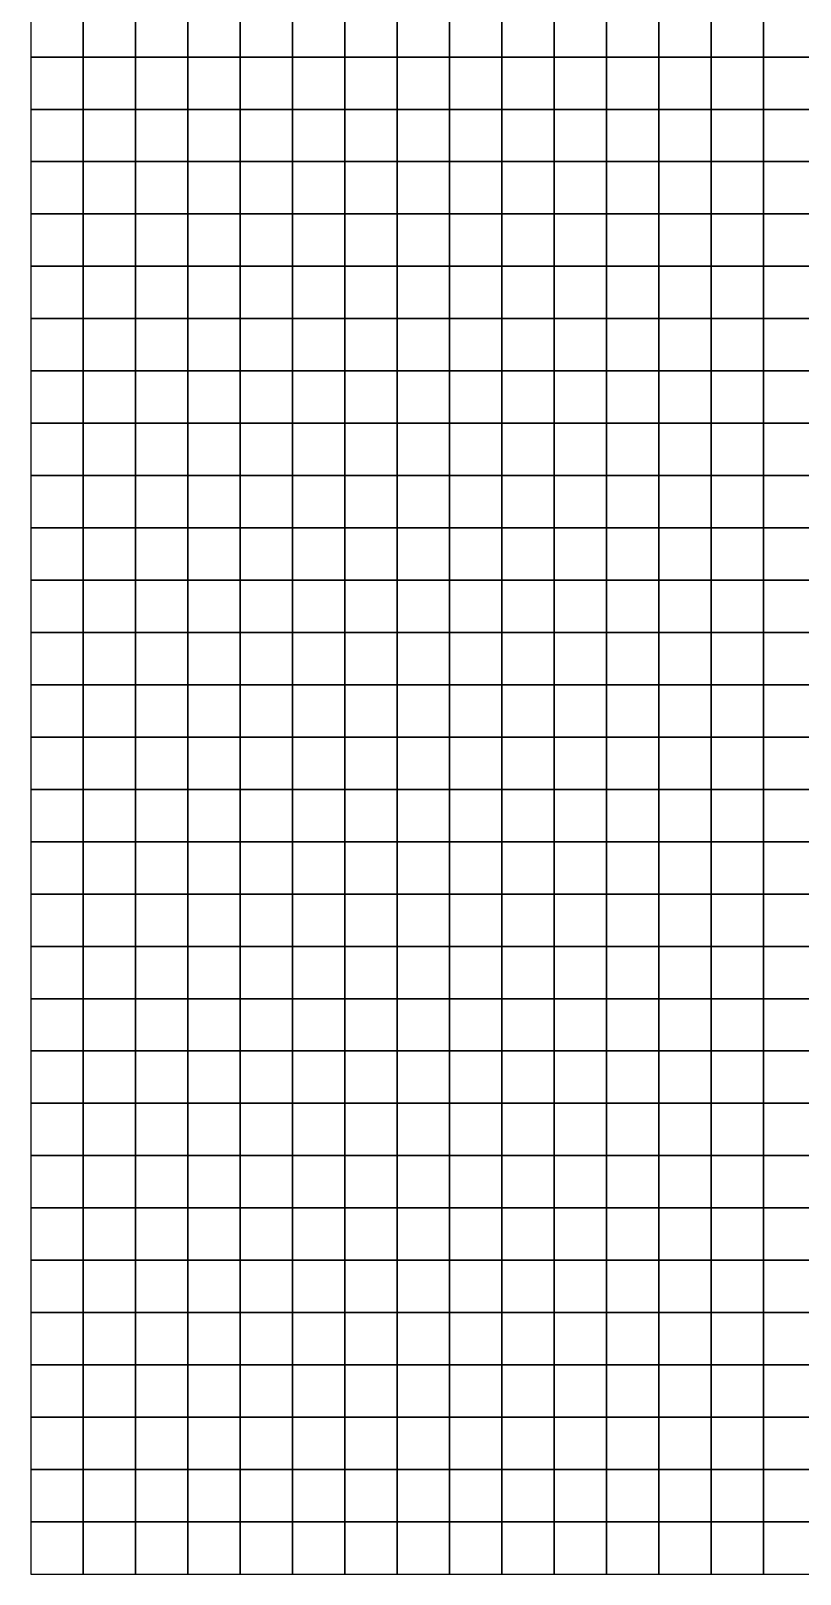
# Model space of a CAD drawing. Header units: metres. Extents: x 650 to 950, y 0 to 600.
# Drawn here: x 650 to 797, y 0 to 295 of the extents above; entities that cross this region are included whole.
import ezdxf

# ---------------------------------------------------------------- set-up
doc = ezdxf.new("R2010")
doc.units = ezdxf.units.M

msp = doc.modelspace()

# ---------------------------------------------------------------- linework, layer by layer
at = {"layer": 'B1'}
for points in [[(650, 290, -54.75), (660, 290, -55.72), (660, 300, -57.33), (650, 300, -56.31)], [(660, 290, -55.72), (670, 290, -56.97), (670, 300, -58.59), (660, 300, -57.33)], [(670, 290, -56.97), (680, 290, -58.38), (680, 300, -59.94), (670, 300, -58.59)], [(680, 290, -58.38), (690, 290, -59.67), (690, 300, -61.12), (680, 300, -59.94)], [(690, 290, -59.67), (700, 290, -60.65), (700, 300, -61.97), (690, 300, -61.12)], [(700, 290, -60.65), (710, 290, -61.27), (710, 300, -62.45), (700, 300, -61.97)], [(710, 290, -61.27), (720, 290, -61.72), (720, 300, -62.79), (710, 300, -62.45)], [(720, 290, -61.72), (730, 290, -62.18), (730, 300, -63.21), (720, 300, -62.79)], [(730, 290, -62.18), (740, 290, -62.79), (740, 300, -63.82), (730, 300, -63.21)], [(740, 290, -62.79), (750, 290, -63.79), (750, 300, -64.86), (740, 300, -63.82)], [(750, 290, -63.79), (760, 290, -65.28), (760, 300, -66.4), (750, 300, -64.86)], [(760, 290, -65.28), (770, 290, -66.89), (770, 300, -68.04), (760, 300, -66.4)], [(770, 290, -66.89), (780, 290, -68.66), (780, 300, -69.78), (770, 300, -68.04)], [(780, 290, -68.66), (790, 290, -70.36), (790, 300, -71.38), (780, 300, -69.78)], [(790, 290, -70.36), (800, 290, -71.95), (800, 300, -72.81), (790, 300, -71.38)], [(650, 280, -52.28), (660, 280, -53.18), (660, 290, -55.72), (650, 290, -54.75)], [(660, 280, -53.18), (670, 280, -54.38), (670, 290, -56.97), (660, 290, -55.72)], [(670, 280, -54.38), (680, 280, -55.78), (680, 290, -58.38), (670, 290, -56.97)], [(680, 280, -55.78), (690, 280, -57.13), (690, 290, -59.67), (680, 290, -58.38)], [(690, 280, -57.13), (700, 280, -58.25), (700, 290, -60.65), (690, 290, -59.67)], [(700, 280, -58.25), (710, 280, -59.05), (710, 290, -61.27), (700, 290, -60.65)], [(710, 280, -59.05), (720, 280, -59.68), (720, 290, -61.72), (710, 290, -61.27)], [(720, 280, -59.68), (730, 280, -60.3), (730, 290, -62.18), (720, 290, -61.72)], [(730, 280, -60.3), (740, 280, -61.03), (740, 290, -62.79), (730, 290, -62.18)], [(740, 280, -61.03), (750, 280, -62.09), (750, 290, -63.79), (740, 290, -62.79)], [(750, 280, -62.09), (760, 280, -63.55), (760, 290, -65.28), (750, 290, -63.79)], [(760, 280, -63.55), (770, 280, -65.13), (770, 290, -66.89), (760, 290, -65.28)], [(770, 280, -65.13), (780, 280, -66.93), (780, 290, -68.66), (770, 290, -66.89)], [(780, 280, -66.93), (790, 280, -68.72), (790, 290, -70.36), (780, 290, -68.66)], [(790, 280, -68.72), (800, 280, -70.49), (800, 290, -71.95), (790, 290, -70.36)], [(650, 270, -48.92), (660, 270, -49.71), (660, 280, -53.18), (650, 280, -52.28)], [(660, 270, -49.71), (670, 270, -50.81), (670, 280, -54.38), (660, 280, -53.18)], [(670, 270, -50.81), (680, 270, -52.14), (680, 280, -55.78), (670, 280, -54.38)], [(680, 270, -52.14), (690, 270, -53.51), (690, 280, -57.13), (680, 280, -55.78)], [(690, 270, -53.51), (700, 270, -54.74), (700, 280, -58.25), (690, 280, -57.13)], [(700, 270, -54.74), (710, 270, -55.77), (710, 280, -59.05), (700, 280, -58.25)], [(710, 270, -55.77), (720, 270, -56.68), (720, 280, -59.68), (710, 280, -59.05)], [(720, 270, -56.68), (730, 270, -57.59), (730, 280, -60.3), (720, 280, -59.68)], [(730, 270, -57.59), (740, 270, -58.56), (740, 280, -61.03), (730, 280, -60.3)], [(740, 270, -58.56), (750, 270, -59.76), (750, 280, -62.09), (740, 280, -61.03)], [(750, 270, -59.76), (760, 270, -61.23), (760, 280, -63.55), (750, 280, -62.09)], [(760, 270, -61.23), (770, 270, -62.78), (770, 280, -65.13), (760, 280, -63.55)], [(770, 270, -62.78), (780, 270, -64.58), (780, 280, -66.93), (770, 280, -65.13)], [(780, 270, -64.58), (790, 270, -66.46), (790, 280, -68.72), (780, 280, -66.93)], [(790, 270, -66.46), (800, 270, -68.43), (800, 280, -70.49), (790, 280, -68.72)], [(650, 260, -46.93), (660, 260, -47.63), (660, 270, -49.71), (650, 270, -48.92)], [(660, 260, -47.63), (670, 260, -48.61), (670, 270, -50.81), (660, 270, -49.71)], [(670, 260, -48.61), (680, 260, -49.82), (680, 270, -52.14), (670, 270, -50.81)], [(680, 260, -49.82), (690, 260, -51.12), (690, 270, -53.51), (680, 270, -52.14)], [(690, 260, -51.12), (700, 260, -52.35), (700, 270, -54.74), (690, 270, -53.51)], [(700, 260, -52.35), (710, 260, -53.46), (710, 270, -55.77), (700, 270, -54.74)], [(710, 260, -53.46), (720, 260, -54.52), (720, 270, -56.68), (710, 270, -55.77)], [(720, 260, -54.52), (730, 260, -55.59), (730, 270, -57.59), (720, 270, -56.68)], [(730, 260, -55.59), (740, 260, -56.74), (740, 270, -58.56), (730, 270, -57.59)], [(740, 260, -56.74), (750, 260, -58.01), (750, 270, -59.76), (740, 270, -58.56)], [(750, 260, -58.01), (760, 260, -59.45), (760, 270, -61.23), (750, 270, -59.76)], [(760, 260, -59.45), (770, 260, -60.94), (770, 270, -62.78), (760, 270, -61.23)], [(770, 260, -60.94), (780, 260, -62.7), (780, 270, -64.58), (770, 270, -62.78)], [(780, 260, -62.7), (790, 260, -64.62), (790, 270, -66.46), (780, 270, -64.58)], [(790, 260, -64.62), (800, 260, -66.71), (800, 270, -68.43), (790, 270, -66.46)], [(650, 250, -46.32), (660, 250, -46.93), (660, 260, -47.63), (650, 260, -46.93)], [(660, 250, -46.93), (670, 250, -47.79), (670, 260, -48.61), (660, 260, -47.63)], [(670, 250, -47.79), (680, 250, -48.85), (680, 260, -49.82), (670, 260, -48.61)], [(680, 250, -48.85), (690, 250, -49.97), (690, 260, -51.12), (680, 260, -49.82)], [(690, 250, -49.97), (700, 250, -51.07), (700, 260, -52.35), (690, 260, -51.12)], [(700, 250, -51.07), (710, 250, -52.13), (710, 260, -53.46), (700, 260, -52.35)], [(710, 250, -52.13), (720, 250, -53.2), (720, 260, -54.52), (710, 260, -53.46)], [(720, 250, -53.2), (730, 250, -54.33), (730, 260, -55.59), (720, 260, -54.52)], [(730, 250, -54.33), (740, 250, -55.55), (740, 260, -56.74), (730, 260, -55.59)], [(740, 250, -55.55), (750, 250, -56.85), (750, 260, -58.01), (740, 260, -56.74)], [(750, 250, -56.85), (760, 250, -58.22), (760, 260, -59.45), (750, 260, -58.01)], [(760, 250, -58.22), (770, 250, -59.62), (770, 260, -60.94), (760, 260, -59.45)], [(770, 250, -59.62), (780, 250, -61.29), (780, 260, -62.7), (770, 260, -60.94)], [(780, 250, -61.29), (790, 250, -63.19), (790, 260, -64.62), (780, 260, -62.7)], [(790, 250, -63.19), (800, 250, -65.33), (800, 260, -66.71), (790, 260, -64.62)], [(650, 240, -47.08), (660, 240, -47.6), (660, 250, -46.93), (650, 250, -46.32)], [(660, 240, -47.6), (670, 240, -48.34), (670, 250, -47.79), (660, 250, -46.93)], [(670, 240, -48.34), (680, 240, -49.21), (680, 250, -48.85), (670, 250, -47.79)], [(680, 240, -49.21), (690, 240, -50.06), (690, 250, -49.97), (680, 250, -48.85)], [(690, 240, -50.06), (700, 240, -50.91), (700, 250, -51.07), (690, 250, -49.97)], [(700, 240, -50.91), (710, 240, -51.79), (710, 250, -52.13), (700, 250, -51.07)], [(710, 240, -51.79), (720, 240, -52.72), (720, 250, -53.2), (710, 250, -52.13)], [(720, 240, -52.72), (730, 240, -53.8), (730, 250, -54.33), (720, 250, -53.2)], [(730, 240, -53.8), (740, 240, -55.01), (740, 250, -55.55), (730, 250, -54.33)], [(740, 240, -55.01), (750, 240, -56.28), (750, 250, -56.85), (740, 250, -55.55)], [(750, 240, -56.28), (760, 240, -57.54), (760, 250, -58.22), (750, 250, -56.85)], [(760, 240, -57.54), (770, 240, -58.83), (770, 250, -59.62), (760, 250, -58.22)], [(770, 240, -58.83), (780, 240, -60.38), (780, 250, -61.29), (770, 250, -59.62)], [(780, 240, -60.38), (790, 240, -62.19), (790, 250, -63.19), (780, 250, -61.29)], [(790, 240, -62.19), (800, 240, -64.31), (800, 250, -65.33), (790, 250, -63.19)], [(650, 230, -49.21), (660, 230, -49.66), (660, 240, -47.6), (650, 240, -47.08)], [(660, 230, -49.66), (670, 230, -50.27), (670, 240, -48.34), (660, 240, -47.6)], [(670, 230, -50.27), (680, 230, -50.9), (680, 240, -49.21), (670, 240, -48.34)], [(680, 230, -50.9), (690, 230, -51.4), (690, 240, -50.06), (680, 240, -49.21)], [(690, 230, -51.4), (700, 230, -51.87), (700, 240, -50.91), (690, 240, -50.06)], [(700, 230, -51.87), (710, 230, -52.43), (710, 240, -51.79), (700, 240, -50.91)], [(710, 230, -52.43), (720, 230, -53.09), (720, 240, -52.72), (710, 240, -51.79)], [(720, 230, -53.09), (730, 230, -54), (730, 240, -53.8), (720, 240, -52.72)], [(730, 230, -54), (740, 230, -55.12), (740, 240, -55.01), (730, 240, -53.8)], [(740, 230, -55.12), (750, 230, -56.29), (750, 240, -56.28), (740, 240, -55.01)], [(750, 230, -56.29), (760, 230, -57.41), (760, 240, -57.54), (750, 240, -56.28)], [(760, 230, -57.41), (770, 230, -58.57), (770, 240, -58.83), (760, 240, -57.54)], [(770, 230, -58.57), (780, 230, -59.94), (780, 240, -60.38), (770, 240, -58.83)], [(780, 230, -59.94), (790, 230, -61.62), (790, 240, -62.19), (780, 240, -60.38)], [(790, 230, -61.62), (800, 230, -63.63), (800, 240, -64.31), (790, 240, -62.19)], [(650, 220, -52.72), (660, 220, -53.09), (660, 230, -49.66), (650, 230, -49.21)], [(660, 220, -53.09), (670, 220, -53.57), (670, 230, -50.27), (660, 230, -49.66)], [(670, 220, -53.57), (680, 220, -53.93), (680, 230, -50.9), (670, 230, -50.27)], [(680, 220, -53.93), (690, 220, -53.96), (690, 230, -51.4), (680, 230, -50.9)], [(690, 220, -53.96), (700, 220, -53.94), (700, 230, -51.87), (690, 230, -51.4)], [(700, 220, -53.94), (710, 220, -54.05), (710, 230, -52.43), (700, 230, -51.87)], [(710, 220, -54.05), (720, 220, -54.3), (720, 230, -53.09), (710, 230, -52.43)], [(720, 220, -54.3), (730, 220, -54.91), (730, 230, -54), (720, 230, -53.09)], [(730, 220, -54.91), (740, 220, -55.86), (740, 230, -55.12), (730, 230, -54)], [(740, 220, -55.86), (750, 220, -56.88), (750, 230, -56.29), (740, 230, -55.12)], [(750, 220, -56.88), (760, 220, -57.83), (760, 230, -57.41), (750, 230, -56.29)], [(760, 220, -57.83), (770, 220, -58.82), (770, 230, -58.57), (760, 230, -57.41)], [(770, 220, -58.82), (780, 220, -59.99), (780, 230, -59.94), (770, 230, -58.57)], [(780, 220, -59.99), (790, 220, -61.48), (790, 230, -61.62), (780, 230, -59.94)], [(790, 220, -61.48), (800, 220, -63.3), (800, 230, -63.63), (790, 230, -61.62)], [(650, 210, -55.52), (660, 210, -55.83), (660, 220, -53.09), (650, 220, -52.72)], [(660, 210, -55.83), (670, 210, -56.2), (670, 220, -53.57), (660, 220, -53.09)], [(670, 210, -56.2), (680, 210, -56.35), (680, 220, -53.93), (670, 220, -53.57)], [(680, 210, -56.35), (690, 210, -56.03), (690, 220, -53.96), (680, 220, -53.93)], [(690, 210, -56.03), (700, 210, -55.62), (700, 220, -53.94), (690, 220, -53.96)], [(700, 210, -55.62), (710, 210, -55.37), (710, 220, -54.05), (700, 220, -53.94)], [(710, 210, -55.37), (720, 210, -55.29), (720, 220, -54.3), (710, 220, -54.05)], [(720, 210, -55.29), (730, 210, -55.68), (730, 220, -54.91), (720, 220, -54.3)], [(730, 210, -55.68), (740, 210, -56.49), (740, 220, -55.86), (730, 220, -54.91)], [(740, 210, -56.49), (750, 210, -57.4), (750, 220, -56.88), (740, 220, -55.86)], [(750, 210, -57.4), (760, 210, -58.22), (760, 220, -57.83), (750, 220, -56.88)], [(760, 210, -58.22), (770, 210, -59.1), (770, 220, -58.82), (760, 220, -57.83)], [(770, 210, -59.1), (780, 210, -60.13), (780, 220, -59.99), (770, 220, -58.82)], [(780, 210, -60.13), (790, 210, -61.48), (790, 220, -61.48), (780, 220, -59.99)], [(790, 210, -61.48), (800, 210, -63.15), (800, 220, -63.3), (790, 220, -61.48)], [(650, 200, -57.61), (660, 200, -57.87), (660, 210, -55.83), (650, 210, -55.52)], [(660, 200, -57.87), (670, 200, -58.15), (670, 210, -56.2), (660, 210, -55.83)], [(670, 200, -58.15), (680, 200, -58.16), (680, 210, -56.35), (670, 210, -56.2)], [(680, 200, -58.16), (690, 200, -57.58), (690, 210, -56.03), (680, 210, -56.35)], [(690, 200, -57.58), (700, 200, -56.9), (700, 210, -55.62), (690, 210, -56.03)], [(700, 200, -56.9), (710, 200, -56.39), (710, 210, -55.37), (700, 210, -55.62)], [(710, 200, -56.39), (720, 200, -56.08), (720, 210, -55.29), (710, 210, -55.37)], [(720, 200, -56.08), (730, 200, -56.28), (730, 210, -55.68), (720, 210, -55.29)], [(730, 200, -56.28), (740, 200, -57.01), (740, 210, -56.49), (730, 210, -55.68)], [(740, 200, -57.01), (750, 200, -57.84), (750, 210, -57.4), (740, 210, -56.49)], [(750, 200, -57.84), (760, 200, -58.6), (760, 210, -58.22), (750, 210, -57.4)], [(760, 200, -58.6), (770, 200, -59.42), (770, 210, -59.1), (760, 210, -58.22)], [(770, 200, -59.42), (780, 200, -60.36), (780, 210, -60.13), (770, 210, -59.1)], [(780, 200, -60.36), (790, 200, -61.63), (790, 210, -61.48), (780, 210, -60.13)], [(790, 200, -61.63), (800, 200, -63.18), (800, 210, -63.15), (790, 210, -61.48)], [(650, 190, -59), (660, 190, -59.21), (660, 200, -57.87), (650, 200, -57.61)], [(660, 190, -59.21), (670, 190, -59.44), (670, 200, -58.15), (660, 200, -57.87)], [(670, 190, -59.44), (680, 190, -59.36), (680, 200, -58.16), (670, 200, -58.15)], [(680, 190, -59.36), (690, 190, -58.63), (690, 200, -57.58), (680, 200, -58.16)], [(690, 190, -58.63), (700, 190, -57.78), (700, 200, -56.9), (690, 200, -57.58)], [(700, 190, -57.78), (710, 190, -57.1), (710, 200, -56.39), (700, 200, -56.9)], [(710, 190, -57.1), (720, 190, -56.65), (720, 200, -56.08), (710, 200, -56.39)], [(720, 190, -56.65), (730, 190, -56.74), (730, 200, -56.28), (720, 200, -56.08)], [(730, 190, -56.74), (740, 190, -57.41), (740, 200, -57.01), (730, 200, -56.28)], [(740, 190, -57.41), (750, 190, -58.2), (750, 200, -57.84), (740, 200, -57.01)], [(750, 190, -58.2), (760, 190, -58.95), (760, 200, -58.6), (750, 200, -57.84)], [(760, 190, -58.95), (770, 190, -59.77), (770, 200, -59.42), (760, 200, -58.6)], [(770, 190, -59.77), (780, 190, -60.68), (780, 200, -60.36), (770, 200, -59.42)], [(780, 190, -60.68), (790, 190, -61.91), (790, 200, -61.63), (780, 200, -60.36)], [(790, 190, -61.91), (800, 190, -63.4), (800, 200, -63.18), (790, 200, -61.63)], [(650, 180, -59.67), (660, 180, -59.86), (660, 190, -59.21), (650, 190, -59)], [(660, 180, -59.86), (670, 180, -60.05), (670, 190, -59.44), (660, 190, -59.21)], [(670, 180, -60.05), (680, 180, -59.94), (680, 190, -59.36), (670, 190, -59.44)], [(680, 180, -59.94), (690, 180, -59.16), (690, 190, -58.63), (680, 190, -59.36)], [(690, 180, -59.16), (700, 180, -58.26), (700, 190, -57.78), (690, 190, -58.63)], [(700, 180, -58.26), (710, 180, -57.52), (710, 190, -57.1), (700, 190, -57.78)], [(710, 180, -57.52), (720, 180, -57), (720, 190, -56.65), (710, 190, -57.1)], [(720, 180, -57), (730, 180, -57.03), (730, 190, -56.74), (720, 190, -56.65)], [(730, 180, -57.03), (740, 180, -57.7), (740, 190, -57.41), (730, 190, -56.74)], [(740, 180, -57.7), (750, 180, -58.48), (750, 190, -58.2), (740, 190, -57.41)], [(750, 180, -58.48), (760, 180, -59.28), (760, 190, -58.95), (750, 190, -58.2)], [(760, 180, -59.28), (770, 180, -60.15), (770, 190, -59.77), (760, 190, -58.95)], [(770, 180, -60.15), (780, 180, -61.09), (780, 190, -60.68), (770, 190, -59.77)], [(780, 180, -61.09), (790, 180, -62.33), (790, 190, -61.91), (780, 190, -60.68)], [(790, 180, -62.33), (800, 180, -63.8), (800, 190, -63.4), (790, 190, -61.91)], [(650, 170, -59.64), (660, 170, -59.82), (660, 180, -59.86), (650, 180, -59.67)], [(660, 170, -59.82), (670, 170, -59.99), (670, 180, -60.05), (660, 180, -59.86)], [(670, 170, -59.99), (680, 170, -59.91), (680, 180, -59.94), (670, 180, -60.05)], [(680, 170, -59.91), (690, 170, -59.19), (690, 180, -59.16), (680, 180, -59.94)], [(690, 170, -59.19), (700, 170, -58.35), (700, 180, -58.26), (690, 180, -59.16)], [(700, 170, -58.35), (710, 170, -57.64), (710, 180, -57.52), (700, 180, -58.26)], [(710, 170, -57.64), (720, 170, -57.15), (720, 180, -57), (710, 180, -57.52)], [(720, 170, -57.15), (730, 170, -57.19), (730, 180, -57.03), (720, 180, -57)], [(730, 170, -57.19), (740, 170, -57.88), (740, 180, -57.7), (730, 180, -57.03)], [(740, 170, -57.88), (750, 170, -58.69), (750, 180, -58.48), (740, 180, -57.7)], [(750, 170, -58.69), (760, 170, -59.59), (760, 180, -59.28), (750, 180, -58.48)], [(760, 170, -59.59), (770, 170, -60.57), (770, 180, -60.15), (760, 180, -59.28)], [(770, 170, -60.57), (780, 170, -61.59), (780, 180, -61.09), (770, 180, -60.15)], [(780, 170, -61.59), (790, 170, -62.89), (790, 180, -62.33), (780, 180, -61.09)], [(790, 170, -62.89), (800, 170, -64.39), (800, 180, -63.8), (790, 180, -62.33)], [(650, 160, -59.28), (660, 160, -59.46), (660, 170, -59.82), (650, 170, -59.64)], [(660, 160, -59.46), (670, 160, -59.66), (670, 170, -59.99), (660, 170, -59.82)], [(670, 160, -59.66), (680, 160, -59.67), (680, 170, -59.91), (670, 170, -59.99)], [(680, 160, -59.67), (690, 160, -59.07), (690, 170, -59.19), (680, 170, -59.91)], [(690, 160, -59.07), (700, 160, -58.36), (700, 170, -58.35), (690, 170, -59.19)], [(700, 160, -58.36), (710, 160, -57.75), (710, 170, -57.64), (700, 170, -58.35)], [(710, 160, -57.75), (720, 160, -57.37), (720, 170, -57.15), (710, 170, -57.64)], [(720, 160, -57.37), (730, 160, -57.47), (730, 170, -57.19), (720, 170, -57.15)], [(730, 160, -57.47), (740, 160, -58.21), (740, 170, -57.88), (730, 170, -57.19)], [(740, 160, -58.21), (750, 160, -59.08), (750, 170, -58.69), (740, 170, -57.88)], [(750, 160, -59.08), (760, 160, -60.06), (760, 170, -59.59), (750, 170, -58.69)], [(760, 160, -60.06), (770, 160, -61.11), (770, 170, -60.57), (760, 170, -59.59)], [(770, 160, -61.11), (780, 160, -62.16), (780, 170, -61.59), (770, 170, -60.57)], [(780, 160, -62.16), (790, 160, -63.44), (790, 170, -62.89), (780, 170, -61.59)], [(790, 160, -63.44), (800, 160, -64.89), (800, 170, -64.39), (790, 170, -62.89)], [(650, 150, -58.57), (660, 150, -58.81), (660, 160, -59.46), (650, 160, -59.28)], [(660, 150, -58.81), (670, 150, -59.07), (670, 160, -59.66), (660, 160, -59.46)], [(670, 150, -59.07), (680, 150, -59.2), (680, 160, -59.67), (670, 160, -59.66)], [(680, 150, -59.2), (690, 150, -58.8), (690, 160, -59.07), (680, 160, -59.67)], [(690, 150, -58.8), (700, 150, -58.28), (700, 160, -58.36), (690, 160, -59.07)], [(700, 150, -58.28), (710, 150, -57.85), (710, 160, -57.75), (700, 160, -58.36)], [(710, 150, -57.85), (720, 150, -57.65), (720, 160, -57.37), (710, 160, -57.75)], [(720, 150, -57.65), (730, 150, -57.87), (730, 160, -57.47), (720, 160, -57.37)], [(730, 150, -57.87), (740, 150, -58.7), (740, 160, -58.21), (730, 160, -57.47)], [(740, 150, -58.7), (750, 150, -59.63), (750, 160, -59.08), (740, 160, -58.21)], [(750, 150, -59.63), (760, 150, -60.7), (760, 160, -60.06), (750, 160, -59.08)], [(760, 150, -60.7), (770, 150, -61.77), (770, 160, -61.11), (760, 160, -60.06)], [(770, 150, -61.77), (780, 150, -62.78), (780, 160, -62.16), (770, 160, -61.11)], [(780, 150, -62.78), (790, 150, -63.98), (790, 160, -63.44), (780, 160, -62.16)], [(790, 150, -63.98), (800, 150, -65.31), (800, 160, -64.89), (790, 160, -63.44)], [(650, 140, -57.53), (660, 140, -57.84), (660, 150, -58.81), (650, 150, -58.57)], [(660, 140, -57.84), (670, 140, -58.22), (670, 150, -59.07), (660, 150, -58.81)], [(670, 140, -58.22), (680, 140, -58.51), (680, 150, -59.2), (670, 150, -59.07)], [(680, 140, -58.51), (690, 140, -58.36), (690, 150, -58.8), (680, 150, -59.2)], [(690, 140, -58.36), (700, 140, -58.12), (700, 150, -58.28), (690, 150, -58.8)], [(700, 140, -58.12), (710, 140, -57.94), (710, 150, -57.85), (700, 150, -58.28)], [(710, 140, -57.94), (720, 140, -57.98), (720, 150, -57.65), (710, 150, -57.85)], [(720, 140, -57.98), (730, 140, -58.4), (730, 150, -57.87), (720, 150, -57.65)], [(730, 140, -58.4), (740, 140, -59.34), (740, 150, -58.7), (730, 150, -57.87)], [(740, 140, -59.34), (750, 140, -60.36), (750, 150, -59.63), (740, 150, -58.7)], [(750, 140, -60.36), (760, 140, -61.49), (760, 150, -60.7), (750, 150, -59.63)], [(760, 140, -61.49), (770, 140, -62.56), (770, 150, -61.77), (760, 150, -60.7)], [(770, 140, -62.56), (780, 140, -63.48), (780, 150, -62.78), (770, 150, -61.77)], [(780, 140, -63.48), (790, 140, -64.51), (790, 150, -63.98), (780, 150, -62.78)], [(790, 140, -64.51), (800, 140, -65.64), (800, 150, -65.31), (790, 150, -63.98)], [(650, 130, -56.15), (660, 130, -56.56), (660, 140, -57.84), (650, 140, -57.53)], [(660, 130, -56.56), (670, 130, -57.09), (670, 140, -58.22), (660, 140, -57.84)], [(670, 130, -57.09), (680, 130, -57.59), (680, 140, -58.51), (670, 140, -58.22)], [(680, 130, -57.59), (690, 130, -57.77), (690, 140, -58.36), (680, 140, -58.51)], [(690, 130, -57.77), (700, 130, -57.86), (700, 140, -58.12), (690, 140, -58.36)], [(700, 130, -57.86), (710, 130, -58.01), (710, 140, -57.94), (700, 140, -58.12)], [(710, 130, -58.01), (720, 130, -58.37), (720, 140, -57.98), (710, 140, -57.94)], [(720, 130, -58.37), (730, 130, -59.06), (730, 140, -58.4), (720, 140, -57.98)], [(730, 130, -59.06), (740, 130, -60.14), (740, 140, -59.34), (730, 140, -58.4)], [(740, 130, -60.14), (750, 130, -61.26), (750, 140, -60.36), (740, 140, -59.34)], [(750, 130, -61.26), (760, 130, -62.44), (760, 140, -61.49), (750, 140, -60.36)], [(760, 130, -62.44), (770, 130, -63.47), (770, 140, -62.56), (760, 140, -61.49)], [(770, 130, -63.47), (780, 130, -64.23), (780, 140, -63.48), (770, 140, -62.56)], [(780, 130, -64.23), (790, 130, -65.03), (790, 140, -64.51), (780, 140, -63.48)], [(790, 130, -65.03), (800, 130, -65.88), (800, 140, -65.64), (790, 140, -64.51)], [(650, 120, -54.43), (660, 120, -54.98), (660, 130, -56.56), (650, 130, -56.15)], [(660, 120, -54.98), (670, 120, -55.7), (670, 130, -57.09), (660, 130, -56.56)], [(670, 120, -55.7), (680, 120, -56.46), (680, 130, -57.59), (670, 130, -57.09)], [(680, 120, -56.46), (690, 120, -57.02), (690, 130, -57.77), (680, 130, -57.59)], [(690, 120, -57.02), (700, 120, -57.52), (700, 130, -57.86), (690, 130, -57.77)], [(700, 120, -57.52), (710, 120, -58.06), (710, 130, -58.01), (700, 130, -57.86)], [(710, 120, -58.06), (720, 120, -58.82), (720, 130, -58.37), (710, 130, -58.01)], [(720, 120, -58.82), (730, 120, -59.84), (730, 130, -59.06), (720, 130, -58.37)], [(730, 120, -59.84), (740, 120, -61.1), (740, 130, -60.14), (730, 130, -59.06)], [(740, 120, -61.1), (750, 120, -62.33), (750, 130, -61.26), (740, 130, -60.14)], [(750, 120, -62.33), (760, 120, -63.55), (760, 130, -62.44), (750, 130, -61.26)], [(760, 120, -63.55), (770, 120, -64.5), (770, 130, -63.47), (760, 130, -62.44)], [(770, 120, -64.5), (780, 120, -65.03), (780, 130, -64.23), (770, 130, -63.47)], [(780, 120, -65.03), (790, 120, -65.52), (790, 130, -65.03), (780, 130, -64.23)], [(790, 120, -65.52), (800, 120, -66.03), (800, 130, -65.88), (790, 130, -65.03)], [(650, 110, -53.33), (660, 110, -53.98), (660, 120, -54.98), (650, 120, -54.43)], [(660, 110, -53.98), (670, 110, -54.85), (670, 120, -55.7), (660, 120, -54.98)], [(670, 110, -54.85), (680, 110, -55.8), (680, 120, -56.46), (670, 120, -55.7)], [(680, 110, -55.8), (690, 110, -56.65), (690, 120, -57.02), (680, 120, -56.46)], [(690, 110, -56.65), (700, 110, -57.46), (700, 120, -57.52), (690, 120, -57.02)], [(700, 110, -57.46), (710, 110, -58.29), (710, 120, -58.06), (700, 120, -57.52)], [(710, 110, -58.29), (720, 110, -59.33), (720, 120, -58.82), (710, 120, -58.06)], [(720, 110, -59.33), (730, 110, -60.58), (730, 120, -59.84), (720, 120, -58.82)], [(730, 110, -60.58), (740, 110, -61.95), (740, 120, -61.1), (730, 120, -59.84)], [(740, 110, -61.95), (750, 110, -63.27), (750, 120, -62.33), (740, 120, -61.1)], [(750, 110, -63.27), (760, 110, -64.53), (760, 120, -63.55), (750, 120, -62.33)], [(760, 110, -64.53), (770, 110, -65.44), (770, 120, -64.5), (760, 120, -63.55)], [(770, 110, -65.44), (780, 110, -65.85), (780, 120, -65.03), (770, 120, -64.5)], [(780, 110, -65.85), (790, 110, -66.15), (790, 120, -65.52), (780, 120, -65.03)], [(790, 110, -66.15), (800, 110, -66.44), (800, 120, -66.03), (790, 120, -65.52)], [(650, 100, -52.85), (660, 100, -53.57), (660, 110, -53.98), (650, 110, -53.33)], [(660, 100, -53.57), (670, 100, -54.53), (670, 110, -54.85), (660, 110, -53.98)], [(670, 100, -54.53), (680, 100, -55.62), (680, 110, -55.8), (670, 110, -54.85)], [(680, 100, -55.62), (690, 100, -56.68), (690, 110, -56.65), (680, 110, -55.8)], [(690, 100, -56.68), (700, 100, -57.69), (700, 110, -57.46), (690, 110, -56.65)], [(700, 100, -57.69), (710, 100, -58.69), (710, 110, -58.29), (700, 110, -57.46)], [(710, 100, -58.69), (720, 100, -59.9), (720, 110, -59.33), (710, 110, -58.29)], [(720, 100, -59.9), (730, 100, -61.28), (730, 110, -60.58), (720, 110, -59.33)], [(730, 100, -61.28), (740, 100, -62.7), (740, 110, -61.95), (730, 110, -60.58)], [(740, 100, -62.7), (750, 100, -64.07), (750, 110, -63.27), (740, 110, -61.95)], [(750, 100, -64.07), (760, 100, -65.38), (760, 110, -64.53), (750, 110, -63.27)], [(760, 100, -65.38), (770, 100, -66.3), (770, 110, -65.44), (760, 110, -64.53)], [(770, 100, -66.3), (780, 100, -66.68), (780, 110, -65.85), (770, 110, -65.44)], [(780, 100, -66.68), (790, 100, -66.93), (790, 110, -66.15), (780, 110, -65.85)], [(790, 100, -66.93), (800, 100, -67.12), (800, 110, -66.44), (790, 110, -66.15)], [(650, 90, -52.98), (660, 90, -53.74), (660, 100, -53.57), (650, 100, -52.85)], [(660, 90, -53.74), (670, 90, -54.76), (670, 100, -54.53), (660, 100, -53.57)], [(670, 90, -54.76), (680, 90, -55.93), (680, 100, -55.62), (670, 100, -54.53)], [(680, 90, -55.93), (690, 90, -57.1), (690, 100, -56.68), (680, 100, -55.62)], [(690, 90, -57.1), (700, 90, -58.2), (700, 100, -57.69), (690, 100, -56.68)], [(700, 90, -58.2), (710, 90, -59.27), (710, 100, -58.69), (700, 100, -57.69)], [(710, 90, -59.27), (720, 90, -60.53), (720, 100, -59.9), (710, 100, -58.69)], [(720, 90, -60.53), (730, 90, -61.93), (730, 100, -61.28), (720, 100, -59.9)], [(730, 90, -61.93), (740, 90, -63.35), (740, 100, -62.7), (730, 100, -61.28)], [(740, 90, -63.35), (750, 90, -64.74), (750, 100, -64.07), (740, 100, -62.7)], [(750, 90, -64.74), (760, 90, -66.09), (760, 100, -65.38), (750, 100, -64.07)], [(760, 90, -66.09), (770, 90, -67.07), (770, 100, -66.3), (760, 100, -65.38)], [(770, 90, -67.07), (780, 90, -67.53), (780, 100, -66.68), (770, 100, -66.3)], [(780, 90, -67.53), (790, 90, -67.84), (790, 100, -66.93), (780, 100, -66.68)], [(790, 90, -67.84), (800, 90, -68.04), (800, 100, -67.12), (790, 100, -66.93)], [(650, 80, -53.73), (660, 80, -54.51), (660, 90, -53.74), (650, 90, -52.98)], [(660, 80, -54.51), (670, 80, -55.52), (670, 90, -54.76), (660, 90, -53.74)], [(670, 80, -55.52), (680, 80, -56.72), (680, 90, -55.93), (670, 90, -54.76)], [(680, 80, -56.72), (690, 80, -57.92), (690, 90, -57.1), (680, 90, -55.93)], [(690, 80, -57.92), (700, 80, -59.01), (700, 90, -58.2), (690, 90, -57.1)], [(700, 80, -59.01), (710, 80, -60.03), (710, 90, -59.27), (700, 90, -58.2)], [(710, 80, -60.03), (720, 80, -61.23), (720, 90, -60.53), (710, 90, -59.27)], [(720, 80, -61.23), (730, 80, -62.54), (730, 90, -61.93), (720, 90, -60.53)], [(730, 80, -62.54), (740, 80, -63.89), (740, 90, -63.35), (730, 90, -61.93)], [(740, 80, -63.89), (750, 80, -65.28), (750, 90, -64.74), (740, 90, -63.35)], [(750, 80, -65.28), (760, 80, -66.66), (760, 90, -66.09), (750, 90, -64.74)], [(760, 80, -66.66), (770, 80, -67.75), (770, 90, -67.07), (760, 90, -66.09)], [(770, 80, -67.75), (780, 80, -68.4), (780, 90, -67.53), (770, 90, -67.07)], [(780, 80, -68.4), (790, 80, -68.89), (790, 90, -67.84), (780, 90, -67.53)], [(790, 80, -68.89), (800, 80, -69.22), (800, 90, -68.04), (790, 90, -67.84)], [(650, 70, -55.09), (660, 70, -55.86), (660, 80, -54.51), (650, 80, -53.73)], [(660, 70, -55.86), (670, 70, -56.83), (670, 80, -55.52), (660, 80, -54.51)], [(670, 70, -56.83), (680, 70, -57.99), (680, 80, -56.72), (670, 80, -55.52)], [(680, 70, -57.99), (690, 70, -59.13), (690, 80, -57.92), (680, 80, -56.72)], [(690, 70, -59.13), (700, 70, -60.1), (700, 80, -59.01), (690, 80, -57.92)], [(700, 70, -60.1), (710, 70, -60.96), (710, 80, -60.03), (700, 80, -59.01)], [(710, 70, -60.96), (720, 70, -61.99), (720, 80, -61.23), (710, 80, -60.03)], [(720, 70, -61.99), (730, 70, -63.11), (730, 80, -62.54), (720, 80, -61.23)], [(730, 70, -63.11), (740, 70, -64.33), (740, 80, -63.89), (730, 80, -62.54)], [(740, 70, -64.33), (750, 70, -65.67), (750, 80, -65.28), (740, 80, -63.89)], [(750, 70, -65.67), (760, 70, -67.11), (760, 80, -66.66), (750, 80, -65.28)], [(760, 70, -67.11), (770, 70, -68.36), (770, 80, -67.75), (760, 80, -66.66)], [(770, 70, -68.36), (780, 70, -69.3), (780, 80, -68.4), (770, 80, -67.75)], [(780, 70, -69.3), (790, 70, -70.09), (790, 80, -68.89), (780, 80, -68.4)], [(790, 70, -70.09), (800, 70, -70.67), (800, 80, -69.22), (790, 80, -68.89)], [(650, 60, -56.26), (660, 60, -56.99), (660, 70, -55.86), (650, 70, -55.09)], [(660, 60, -56.99), (670, 60, -57.9), (670, 70, -56.83), (660, 70, -55.86)], [(670, 60, -57.9), (680, 60, -59.03), (680, 70, -57.99), (670, 70, -56.83)], [(680, 60, -59.03), (690, 60, -60.1), (690, 70, -59.13), (680, 70, -57.99)], [(690, 60, -60.1), (700, 60, -60.98), (700, 70, -60.1), (690, 70, -59.13)], [(700, 60, -60.98), (710, 60, -61.71), (710, 70, -60.96), (700, 70, -60.1)], [(710, 60, -61.71), (720, 60, -62.6), (720, 70, -61.99), (710, 70, -60.96)], [(720, 60, -62.6), (730, 60, -63.55), (730, 70, -63.11), (720, 70, -61.99)], [(730, 60, -63.55), (740, 60, -64.65), (740, 70, -64.33), (730, 70, -63.11)], [(740, 60, -64.65), (750, 60, -65.94), (750, 70, -65.67), (740, 70, -64.33)], [(750, 60, -65.94), (760, 60, -67.38), (760, 70, -67.11), (750, 70, -65.67)], [(760, 60, -67.38), (770, 60, -68.72), (770, 70, -68.36), (760, 70, -67.11)], [(770, 60, -68.72), (780, 60, -69.88), (780, 70, -69.3), (770, 70, -68.36)], [(780, 60, -69.88), (790, 60, -70.9), (790, 70, -70.09), (780, 70, -69.3)], [(790, 60, -70.9), (800, 60, -71.67), (800, 70, -70.67), (790, 70, -70.09)], [(650, 50, -57.23), (660, 50, -57.91), (660, 60, -56.99), (650, 60, -56.26)], [(660, 50, -57.91), (670, 50, -58.76), (670, 60, -57.9), (660, 60, -56.99)], [(670, 50, -58.76), (680, 50, -59.81), (680, 60, -59.03), (670, 60, -57.9)], [(680, 50, -59.81), (690, 50, -60.81), (690, 60, -60.1), (680, 60, -59.03)], [(690, 50, -60.81), (700, 50, -61.62), (700, 60, -60.98), (690, 60, -60.1)], [(700, 50, -61.62), (710, 50, -62.28), (710, 60, -61.71), (700, 60, -60.98)], [(710, 50, -62.28), (720, 50, -63.06), (720, 60, -62.6), (710, 60, -61.71)], [(720, 50, -63.06), (730, 50, -63.88), (730, 60, -63.55), (720, 60, -62.6)], [(730, 50, -63.88), (740, 50, -64.87), (740, 60, -64.65), (730, 60, -63.55)], [(740, 50, -64.87), (750, 50, -66.07), (750, 60, -65.94), (740, 60, -64.65)], [(750, 50, -66.07), (760, 50, -67.48), (760, 60, -67.38), (750, 60, -65.94)], [(760, 50, -67.48), (770, 50, -68.86), (770, 60, -68.72), (760, 60, -67.38)], [(770, 50, -68.86), (780, 50, -70.16), (780, 60, -69.88), (770, 60, -68.72)], [(780, 50, -70.16), (790, 50, -71.32), (790, 60, -70.9), (780, 60, -69.88)], [(790, 50, -71.32), (800, 50, -72.23), (800, 60, -71.67), (790, 60, -70.9)], [(650, 40, -58.01), (660, 40, -58.62), (660, 50, -57.91), (650, 50, -57.23)], [(660, 40, -58.62), (670, 40, -59.38), (670, 50, -58.76), (660, 50, -57.91)], [(670, 40, -59.38), (680, 40, -60.36), (680, 50, -59.81), (670, 50, -58.76)], [(680, 40, -60.36), (690, 40, -61.27), (690, 50, -60.81), (680, 50, -59.81)], [(690, 40, -61.27), (700, 40, -62.04), (700, 50, -61.62), (690, 50, -60.81)], [(700, 40, -62.04), (710, 40, -62.65), (710, 50, -62.28), (700, 50, -61.62)], [(710, 40, -62.65), (720, 40, -63.36), (720, 50, -63.06), (710, 50, -62.28)], [(720, 40, -63.36), (730, 40, -64.08), (730, 50, -63.88), (720, 50, -63.06)], [(730, 40, -64.08), (740, 40, -64.97), (740, 50, -64.87), (730, 50, -63.88)], [(740, 40, -64.97), (750, 40, -66.06), (750, 50, -66.07), (740, 50, -64.87)], [(750, 40, -66.06), (760, 40, -67.41), (760, 50, -67.48), (750, 50, -66.07)], [(760, 40, -67.41), (770, 40, -68.77), (770, 50, -68.86), (760, 50, -67.48)], [(770, 40, -68.77), (780, 40, -70.14), (780, 50, -70.16), (770, 50, -68.86)], [(780, 40, -70.14), (790, 40, -71.37), (790, 50, -71.32), (780, 50, -70.16)], [(790, 40, -71.37), (800, 40, -72.35), (800, 50, -72.23), (790, 50, -71.32)], [(650, 30, -58.58), (660, 30, -59.11), (660, 40, -58.62), (650, 40, -58.01)], [(660, 30, -59.11), (670, 30, -59.78), (670, 40, -59.38), (660, 40, -58.62)], [(670, 30, -59.78), (680, 30, -60.66), (680, 40, -60.36), (670, 40, -59.38)], [(680, 30, -60.66), (690, 30, -61.48), (690, 40, -61.27), (680, 40, -60.36)], [(690, 30, -61.48), (700, 30, -62.24), (700, 40, -62.04), (690, 40, -61.27)], [(700, 30, -62.24), (710, 30, -62.85), (710, 40, -62.65), (700, 40, -62.04)], [(710, 30, -62.85), (720, 30, -63.52), (720, 40, -63.36), (710, 40, -62.65)], [(720, 30, -63.52), (730, 30, -64.16), (730, 40, -64.08), (720, 40, -63.36)], [(730, 30, -64.16), (740, 30, -64.96), (740, 40, -64.97), (730, 40, -64.08)], [(740, 30, -64.96), (750, 30, -65.93), (750, 40, -66.06), (740, 40, -64.97)], [(750, 30, -65.93), (760, 30, -67.17), (760, 40, -67.41), (750, 40, -66.06)], [(760, 30, -67.17), (770, 30, -68.45), (770, 40, -68.77), (760, 40, -67.41)], [(770, 30, -68.45), (780, 30, -69.81), (780, 40, -70.14), (770, 40, -68.77)], [(780, 30, -69.81), (790, 30, -71.05), (790, 40, -71.37), (780, 40, -70.14)], [(790, 30, -71.05), (800, 30, -72.04), (800, 40, -72.35), (790, 40, -71.37)], [(650, 20, -58.97), (660, 20, -59.39), (660, 30, -59.11), (650, 30, -58.58)], [(660, 20, -59.39), (670, 20, -59.96), (670, 30, -59.78), (660, 30, -59.11)], [(670, 20, -59.96), (680, 20, -60.71), (680, 30, -60.66), (670, 30, -59.78)], [(680, 20, -60.71), (690, 20, -61.44), (690, 30, -61.48), (680, 30, -60.66)], [(690, 20, -61.44), (700, 20, -62.21), (700, 30, -62.24), (690, 30, -61.48)], [(700, 20, -62.21), (710, 20, -62.86), (710, 30, -62.85), (700, 30, -62.24)], [(710, 20, -62.86), (720, 20, -63.53), (720, 30, -63.52), (710, 30, -62.85)], [(720, 20, -63.53), (730, 20, -64.13), (730, 30, -64.16), (720, 30, -63.52)], [(730, 20, -64.13), (740, 20, -64.83), (740, 30, -64.96), (730, 30, -64.16)], [(740, 20, -64.83), (750, 20, -65.66), (750, 30, -65.93), (740, 30, -64.96)], [(750, 20, -65.66), (760, 20, -66.75), (760, 30, -67.17), (750, 30, -65.93)], [(760, 20, -66.75), (770, 20, -67.9), (770, 30, -68.45), (760, 30, -67.17)], [(770, 20, -67.9), (780, 20, -69.18), (780, 30, -69.81), (770, 30, -68.45)], [(780, 20, -69.18), (790, 20, -70.34), (790, 30, -71.05), (780, 30, -69.81)], [(790, 20, -70.34), (800, 20, -71.29), (800, 30, -72.04), (790, 30, -71.05)], [(650, 10, -59.27), (660, 10, -59.61), (660, 20, -59.39), (650, 20, -58.97)], [(660, 10, -59.61), (670, 10, -60.11), (670, 20, -59.96), (660, 20, -59.39)], [(670, 10, -60.11), (680, 10, -60.76), (680, 20, -60.71), (670, 20, -59.96)], [(680, 10, -60.76), (690, 10, -61.41), (690, 20, -61.44), (680, 20, -60.71)], [(690, 10, -61.41), (700, 10, -62.19), (700, 20, -62.21), (690, 20, -61.44)], [(700, 10, -62.19), (710, 10, -62.88), (710, 20, -62.86), (700, 20, -62.21)], [(710, 10, -62.88), (720, 10, -63.54), (720, 20, -63.53), (710, 20, -62.86)], [(720, 10, -63.54), (730, 10, -64.1), (730, 20, -64.13), (720, 20, -63.53)], [(730, 10, -64.1), (740, 10, -64.73), (740, 20, -64.83), (730, 20, -64.13)], [(740, 10, -64.73), (750, 10, -65.44), (750, 20, -65.66), (740, 20, -64.83)], [(750, 10, -65.44), (760, 10, -66.42), (760, 20, -66.75), (750, 20, -65.66)], [(760, 10, -66.42), (770, 10, -67.47), (770, 20, -67.9), (760, 20, -66.75)], [(770, 10, -67.47), (780, 10, -68.67), (780, 20, -69.18), (770, 20, -67.9)], [(780, 10, -68.67), (790, 10, -69.78), (790, 20, -70.34), (780, 20, -69.18)], [(790, 10, -69.78), (800, 10, -70.7), (800, 20, -71.29), (790, 20, -70.34)], [(650, 0, -59.5), (660, 0, -59.78), (660, 10, -59.61), (650, 10, -59.27)], [(660, 0, -59.78), (670, 0, -60.21), (670, 10, -60.11), (660, 10, -59.61)], [(670, 0, -60.21), (680, 0, -60.8), (680, 10, -60.76), (670, 10, -60.11)], [(680, 0, -60.8), (690, 0, -61.38), (690, 10, -61.41), (680, 10, -60.76)], [(690, 0, -61.38), (700, 0, -62.18), (700, 10, -62.19), (690, 10, -61.41)], [(700, 0, -62.18), (710, 0, -62.89), (710, 10, -62.88), (700, 10, -62.19)], [(710, 0, -62.89), (720, 0, -63.55), (720, 10, -63.54), (710, 10, -62.88)], [(720, 0, -63.55), (730, 0, -64.08), (730, 10, -64.1), (720, 10, -63.54)], [(730, 0, -64.08), (740, 0, -64.66), (740, 10, -64.73), (730, 10, -64.1)], [(740, 0, -64.66), (750, 0, -65.28), (750, 10, -65.44), (740, 10, -64.73)], [(750, 0, -65.28), (760, 0, -66.17), (760, 10, -66.42), (750, 10, -65.44)], [(760, 0, -66.17), (770, 0, -67.14), (770, 10, -67.47), (760, 10, -66.42)], [(770, 0, -67.14), (780, 0, -68.3), (780, 10, -68.67), (770, 10, -67.47)], [(780, 0, -68.3), (790, 0, -69.36), (790, 10, -69.78), (780, 10, -68.67)], [(790, 0, -69.36), (800, 0, -70.25), (800, 10, -70.7), (790, 10, -69.78)]]:
    msp.add_3dface(points, dxfattribs=at)

doc.saveas('drawing.dxf')
